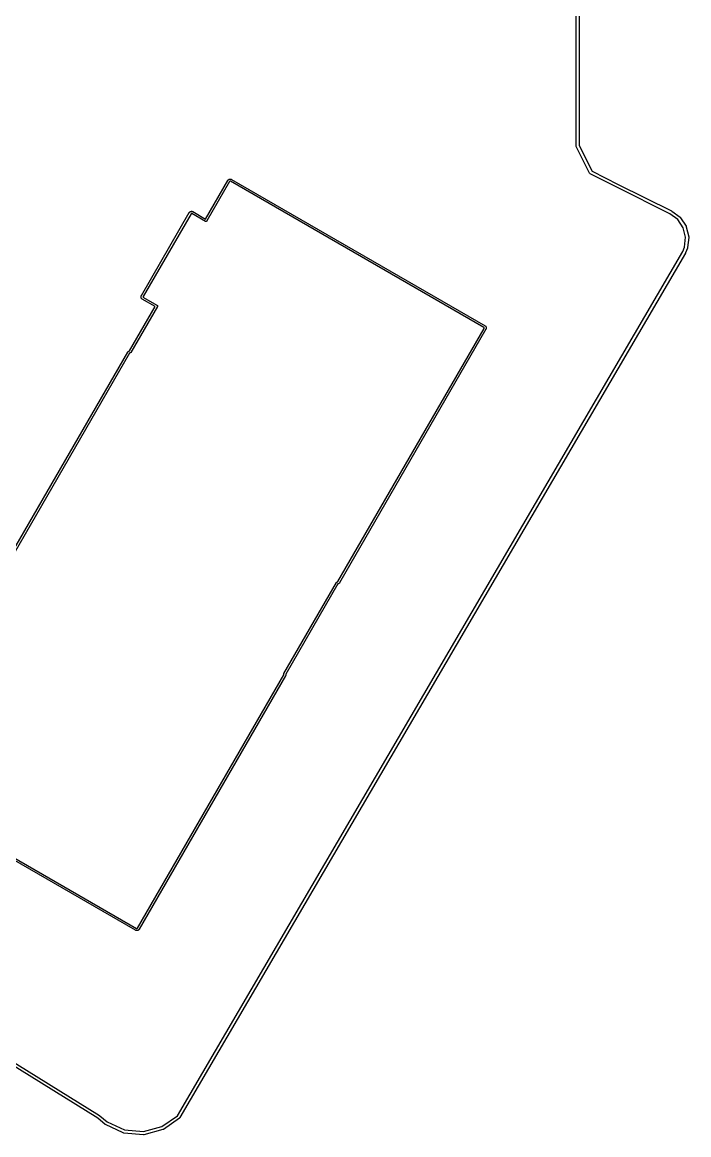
# Model space of a CAD drawing. Extents: x 69 to 219, y -146 to -41.
# Drawn here: x 187.5 to 219.3, y -145.6 to -92.5 of the extents above; entities that cross this region are included whole.
import ezdxf

# ---------------------------------------------------------------- set-up
doc = ezdxf.new("R2010")
doc.units = 0
doc.header["$MEASUREMENT"] = 0
doc.layers.add('BLACK', color=7, linetype='CONTINUOUS')

msp = doc.modelspace()

# ---------------------------------------------------------------- linework, layer by layer
at = {"layer": 'Black'}
for p, q in [((213.92, -95.25), (213.92, -45.085)), ((214.07, -45.085), (214.07, -95.25)), ((213.92, -98.425), (213.92, -95.25)), ((214.07, -95.25), (214.07, -98.4073)), ((213.921, -98.4293), (213.92, -98.425)), ((213.92, -98.4336), (213.921, -98.4293)), ((213.923, -98.442), (213.92, -98.4336)), ((213.925, -98.4507), (213.923, -98.442)), ((213.927, -98.4544), (213.925, -98.4507)), ((213.928, -98.4585), (213.927, -98.4544)), ((214.563, -99.7285), (213.928, -98.4585)), ((214.07, -98.4073), (214.686, -99.6391)), ((214.569, -99.7374), (214.563, -99.7285)), ((214.576, -99.7466), (214.569, -99.7374)), ((214.577, -99.7478), (214.576, -99.7466)), ((214.578, -99.7495), (214.577, -99.7478)), ((214.588, -99.7555), (214.578, -99.7495)), ((214.596, -99.7621), (214.588, -99.7555)), ((215.866, -100.397), (214.596, -99.7621)), ((214.686, -99.6391), (215.934, -100.263)), ((196.237, -101.916), (197.302, -100.071)), ((197.385, -100.127), (196.298, -102.009)), ((197.302, -100.071), (197.306, -100.066)), ((197.306, -100.066), (197.31, -100.061)), ((197.31, -100.06), (197.313, -100.056)), ((197.31, -100.061), (197.31, -100.06)), ((197.313, -100.056), (197.318, -100.05)), ((197.318, -100.05), (197.321, -100.047)), ((197.321, -100.047), (197.323, -100.044)), ((197.323, -100.044), (197.325, -100.042)), ((197.325, -100.042), (197.326, -100.041)), ((197.326, -100.041), (197.331, -100.037)), ((197.331, -100.037), (197.336, -100.032)), ((197.336, -100.032), (197.338, -100.032)), ((197.338, -100.032), (197.34, -100.03)), ((197.34, -100.03), (197.341, -100.03)), ((197.341, -100.03), (197.342, -100.029)), ((197.342, -100.029), (197.346, -100.026)), ((197.346, -100.026), (197.351, -100.023)), ((197.351, -100.023), (197.357, -100.02)), ((197.357, -100.02), (197.363, -100.017)), ((197.363, -100.017), (197.37, -100.015)), ((197.37, -100.015), (197.378, -100.013)), ((197.378, -100.013), (197.38, -100.012)), ((197.38, -100.012), (197.382, -100.012)), ((197.382, -100.012), (197.39, -100.01)), ((197.39, -100.12), (197.385, -100.126)), ((197.385, -100.126), (197.385, -100.127)), ((197.39, -100.01), (197.398, -100.009)), ((197.393, -100.116), (197.39, -100.12)), ((197.395, -100.114), (197.393, -100.115)), ((197.393, -100.115), (197.393, -100.116)), ((197.399, -100.111), (197.395, -100.114)), ((197.398, -100.009), (197.401, -100.009)), ((197.4, -100.11), (197.399, -100.111)), ((197.401, -100.11), (197.4, -100.11)), ((197.401, -100.009), (197.403, -100.009)), ((197.403, -100.109), (197.401, -100.11)), ((197.403, -100.009), (197.41, -100.009)), ((197.404, -100.109), (197.403, -100.109)), ((197.405, -100.109), (197.404, -100.109)), ((197.409, -100.108), (197.405, -100.109)), ((197.411, -100.108), (197.409, -100.108)), ((197.409, -100.108), (197.409, -100.108)), ((197.41, -100.009), (197.418, -100.009)), ((197.414, -100.108), (197.411, -100.108)), ((197.418, -100.109), (197.414, -100.108)), ((197.418, -100.009), (197.422, -100.009)), ((197.419, -100.109), (197.418, -100.109)), ((197.42, -100.109), (197.419, -100.109)), ((197.419, -100.109), (197.419, -100.109)), ((197.421, -100.11), (197.42, -100.109)), ((197.425, -100.112), (197.421, -100.11)), ((197.422, -100.009), (197.425, -100.009)), ((197.425, -100.009), (197.433, -100.01)), ((209.52, -107.094), (197.425, -100.112)), ((197.433, -100.01), (197.441, -100.012)), ((197.441, -100.012), (197.443, -100.012)), ((197.443, -100.012), (197.445, -100.013)), ((197.445, -100.013), (197.452, -100.015)), ((197.452, -100.015), (197.459, -100.017)), ((197.459, -100.017), (197.465, -100.02)), ((197.465, -100.02), (197.465, -100.02)), ((197.465, -100.02), (197.471, -100.023)), ((197.471, -100.023), (197.473, -100.024)), ((197.473, -100.024), (197.474, -100.025)), ((197.474, -100.025), (209.573, -107.01)), ((215.934, -100.263), (218.474, -101.533)), ((218.401, -101.664), (215.866, -100.397)), ((193.172, -105.571), (195.458, -101.611)), ((195.542, -101.664), (193.259, -105.62)), ((195.458, -101.611), (195.46, -101.608)), ((195.46, -101.608), (195.462, -101.605)), ((195.462, -101.605), (195.463, -101.604)), ((195.463, -101.603), (195.465, -101.601)), ((195.463, -101.604), (195.463, -101.603)), ((195.465, -101.599), (195.47, -101.594)), ((195.465, -101.601), (195.465, -101.599)), ((195.47, -101.594), (195.474, -101.589)), ((195.474, -101.589), (195.475, -101.588)), ((195.475, -101.588), (195.477, -101.586)), ((195.477, -101.586), (195.48, -101.584)), ((195.48, -101.584), (195.483, -101.581)), ((195.483, -101.581), (195.488, -101.577)), ((195.488, -101.577), (195.492, -101.573)), ((195.492, -101.573), (195.494, -101.572)), ((195.494, -101.572), (195.497, -101.57)), ((195.497, -101.57), (195.498, -101.569)), ((195.498, -101.569), (195.505, -101.565)), ((195.498, -101.569), (195.498, -101.569)), ((195.505, -101.565), (195.512, -101.561)), ((195.512, -101.561), (195.513, -101.561)), ((195.513, -101.561), (195.516, -101.56)), ((195.513, -101.561), (195.513, -101.561)), ((195.516, -101.56), (195.519, -101.558)), ((195.519, -101.558), (195.526, -101.556)), ((195.526, -101.556), (195.53, -101.555)), ((195.53, -101.555), (195.531, -101.554)), ((195.531, -101.554), (195.533, -101.553)), ((195.533, -101.553), (195.536, -101.552)), ((195.536, -101.552), (195.542, -101.551)), ((195.542, -101.551), (195.547, -101.549)), ((195.544, -101.662), (195.542, -101.664)), ((195.547, -101.658), (195.544, -101.662)), ((195.547, -101.549), (195.55, -101.55)), ((195.548, -101.656), (195.547, -101.658)), ((195.547, -101.658), (195.547, -101.658)), ((195.55, -101.655), (195.548, -101.656)), ((195.55, -101.55), (195.553, -101.549)), ((195.552, -101.653), (195.55, -101.655)), ((195.555, -101.651), (195.552, -101.653)), ((195.553, -101.549), (195.556, -101.549)), ((195.557, -101.651), (195.555, -101.651)), ((195.556, -101.549), (195.56, -101.549)), ((195.558, -101.65), (195.557, -101.651)), ((195.562, -101.649), (195.558, -101.65)), ((195.56, -101.549), (195.568, -101.549)), ((195.564, -101.648), (195.562, -101.649)), ((195.567, -101.648), (195.564, -101.648)), ((195.569, -101.648), (195.567, -101.648)), ((195.568, -101.549), (195.575, -101.549)), ((195.571, -101.649), (195.569, -101.648)), ((195.569, -101.648), (195.569, -101.648)), ((195.579, -101.651), (195.571, -101.649)), ((195.575, -101.549), (195.577, -101.549)), ((195.577, -101.549), (195.58, -101.549)), ((195.579, -101.652), (195.579, -101.651)), ((195.584, -101.654), (195.579, -101.652)), ((195.58, -101.549), (195.583, -101.55)), ((195.583, -101.55), (195.586, -101.549)), ((195.585, -101.654), (195.584, -101.654)), ((196.23, -102.027), (195.585, -101.654)), ((195.586, -101.549), (195.591, -101.551)), ((195.591, -101.551), (195.597, -101.552)), ((195.597, -101.552), (195.6, -101.553)), ((195.6, -101.553), (195.6, -101.554)), ((195.6, -101.554), (195.601, -101.554)), ((195.601, -101.554), (195.603, -101.554)), ((195.603, -101.554), (195.609, -101.557)), ((195.609, -101.557), (195.617, -101.559)), ((195.617, -101.559), (195.617, -101.56)), ((195.617, -101.56), (195.619, -101.56)), ((195.619, -101.56), (195.624, -101.563)), ((195.624, -101.563), (195.63, -101.565)), ((195.63, -101.565), (196.237, -101.916)), ((218.781, -101.946), (218.401, -101.664)), ((218.474, -101.533), (218.479, -101.537)), ((218.479, -101.537), (218.485, -101.54)), ((218.485, -101.54), (218.881, -101.834)), ((219.038, -102.336), (218.781, -101.946)), ((218.881, -101.834), (218.881, -101.834)), ((218.881, -101.834), (218.886, -101.839)), ((218.886, -101.839), (218.899, -101.852)), ((218.899, -101.852), (218.899, -101.852)), ((218.899, -101.852), (219.17, -102.264)), ((196.234, -102.029), (196.23, -102.027)), ((196.238, -102.031), (196.234, -102.029)), ((196.242, -102.032), (196.238, -102.031)), ((196.246, -102.033), (196.242, -102.032)), ((196.251, -102.033), (196.246, -102.033)), ((196.255, -102.034), (196.251, -102.033)), ((196.259, -102.033), (196.255, -102.034)), ((196.264, -102.033), (196.259, -102.033)), ((196.268, -102.032), (196.264, -102.033)), ((196.272, -102.031), (196.268, -102.032)), ((196.276, -102.029), (196.272, -102.031)), ((196.28, -102.027), (196.276, -102.029)), ((196.283, -102.024), (196.28, -102.027)), ((196.287, -102.022), (196.283, -102.024)), ((196.29, -102.019), (196.287, -102.022)), ((196.293, -102.016), (196.29, -102.019)), ((196.295, -102.012), (196.293, -102.016)), ((196.298, -102.009), (196.295, -102.012)), ((219.146, -102.789), (219.038, -102.336)), ((219.17, -102.264), (219.176, -102.278)), ((219.176, -102.278), (219.181, -102.288)), ((219.181, -102.288), (219.295, -102.767)), ((219.093, -103.256), (219.146, -102.789)), ((219.297, -102.793), (219.24, -103.283)), ((219.295, -102.767), (219.295, -102.767)), ((219.295, -102.767), (219.297, -102.793)), ((194.889, -144.728), (219.007, -103.472)), ((219.14, -103.543), (195.01, -144.818)), ((219.007, -103.472), (219.093, -103.256)), ((219.142, -103.537), (219.14, -103.543)), ((219.145, -103.533), (219.142, -103.537)), ((219.236, -103.302), (219.145, -103.533)), ((219.238, -103.293), (219.236, -103.302)), ((219.24, -103.283), (219.238, -103.293)), ((193.154, -105.633), (193.155, -105.626)), ((193.154, -105.635), (193.154, -105.633)), ((193.154, -105.638), (193.154, -105.635)), ((193.156, -105.644), (193.154, -105.638)), ((193.155, -105.626), (193.156, -105.62)), ((193.156, -105.618), (193.157, -105.614)), ((193.156, -105.62), (193.156, -105.618)), ((193.156, -105.646), (193.156, -105.644)), ((193.156, -105.647), (193.156, -105.646)), ((193.157, -105.655), (193.156, -105.647)), ((193.157, -105.614), (193.158, -105.607)), ((193.159, -105.663), (193.157, -105.655)), ((193.158, -105.607), (193.159, -105.603)), ((193.159, -105.603), (193.16, -105.6)), ((193.159, -105.665), (193.159, -105.663)), ((193.16, -105.667), (193.159, -105.665)), ((193.16, -105.6), (193.162, -105.593)), ((193.162, -105.675), (193.16, -105.667)), ((193.162, -105.593), (193.164, -105.586)), ((193.164, -105.682), (193.162, -105.675)), ((193.164, -105.586), (193.167, -105.58)), ((193.167, -105.688), (193.164, -105.682)), ((193.167, -105.58), (193.17, -105.574)), ((193.167, -105.58), (193.167, -105.58)), ((193.17, -105.694), (193.167, -105.688)), ((193.167, -105.688), (193.167, -105.688)), ((193.17, -105.574), (193.171, -105.572)), ((193.171, -105.572), (193.172, -105.571)), ((193.256, -105.63), (193.255, -105.633)), ((193.255, -105.633), (193.256, -105.64)), ((193.257, -105.624), (193.256, -105.625)), ((193.256, -105.625), (193.256, -105.628)), ((193.256, -105.628), (193.256, -105.63)), ((193.256, -105.64), (193.256, -105.641)), ((193.256, -105.641), (193.256, -105.642)), ((193.256, -105.642), (193.257, -105.644)), ((193.259, -105.62), (193.257, -105.624)), ((193.257, -105.644), (193.257, -105.645)), ((193.257, -105.645), (193.258, -105.646)), ((193.258, -105.646), (193.261, -105.65)), ((193.261, -105.65), (193.261, -105.65)), ((193.261, -105.65), (193.262, -105.652)), ((193.262, -105.652), (193.264, -105.653)), ((193.264, -105.653), (193.266, -105.655)), ((193.266, -105.655), (193.269, -105.657)), ((193.269, -105.657), (193.272, -105.659)), ((193.272, -105.659), (193.918, -106.032)), ((192.6, -108.215), (193.825, -106.093)), ((193.936, -106.1), (192.674, -108.286)), ((193.173, -105.699), (193.17, -105.694)), ((193.176, -105.703), (193.173, -105.699)), ((193.177, -105.704), (193.176, -105.703)), ((193.177, -105.705), (193.177, -105.704)), ((193.179, -105.707), (193.177, -105.705)), ((193.179, -105.709), (193.179, -105.707)), ((193.184, -105.714), (193.179, -105.709)), ((193.188, -105.719), (193.184, -105.714)), ((193.189, -105.72), (193.188, -105.719)), ((193.191, -105.722), (193.189, -105.72)), ((193.194, -105.724), (193.191, -105.722)), ((193.197, -105.727), (193.194, -105.724)), ((193.202, -105.731), (193.197, -105.727)), ((193.206, -105.735), (193.202, -105.731)), ((193.208, -105.736), (193.206, -105.735)), ((193.211, -105.738), (193.208, -105.736)), ((193.215, -105.741), (193.211, -105.738)), ((193.218, -105.743), (193.215, -105.741)), ((193.825, -106.093), (193.218, -105.743)), ((193.918, -106.032), (193.921, -106.035)), ((193.921, -106.035), (193.925, -106.037)), ((193.925, -106.037), (193.928, -106.04)), ((193.928, -106.04), (193.931, -106.043)), ((193.931, -106.043), (193.933, -106.047)), ((193.933, -106.047), (193.936, -106.05)), ((193.936, -106.05), (193.938, -106.054)), ((193.938, -106.096), (193.936, -106.1)), ((193.938, -106.054), (193.94, -106.058)), ((193.94, -106.092), (193.938, -106.096)), ((193.94, -106.058), (193.941, -106.062)), ((193.941, -106.088), (193.94, -106.092)), ((193.941, -106.062), (193.942, -106.066)), ((193.942, -106.084), (193.941, -106.088)), ((193.942, -106.066), (193.942, -106.071)), ((193.942, -106.071), (193.943, -106.075)), ((193.943, -106.075), (193.942, -106.079)), ((193.942, -106.079), (193.942, -106.084)), ((202.551, -119.224), (209.53, -107.136)), ((209.619, -107.182), (202.634, -119.28)), ((209.522, -107.096), (209.52, -107.094)), ((209.526, -107.099), (209.522, -107.096)), ((209.528, -107.1), (209.526, -107.099)), ((209.526, -107.099), (209.526, -107.099)), ((209.528, -107.101), (209.528, -107.1)), ((209.531, -107.105), (209.528, -107.101)), ((209.53, -107.136), (209.531, -107.135)), ((209.533, -107.107), (209.531, -107.105)), ((209.531, -107.135), (209.532, -107.132)), ((209.532, -107.132), (209.533, -107.131)), ((209.532, -107.132), (209.532, -107.132)), ((209.533, -107.109), (209.533, -107.107)), ((209.534, -107.11), (209.533, -107.109)), ((209.533, -107.131), (209.535, -107.123)), ((209.535, -107.114), (209.534, -107.11)), ((209.536, -107.116), (209.535, -107.114)), ((209.535, -107.123), (209.536, -107.121)), ((209.536, -107.119), (209.536, -107.116)), ((209.536, -107.121), (209.536, -107.119)), ((209.536, -107.121), (209.536, -107.121)), ((209.573, -107.01), (209.576, -107.012)), ((209.576, -107.012), (209.579, -107.014)), ((209.579, -107.014), (209.58, -107.015)), ((209.58, -107.015), (209.581, -107.015)), ((209.581, -107.015), (209.583, -107.017)), ((209.583, -107.017), (209.585, -107.017)), ((209.585, -107.017), (209.59, -107.022)), ((209.59, -107.022), (209.595, -107.026)), ((209.595, -107.026), (209.596, -107.027)), ((209.596, -107.027), (209.598, -107.029)), ((209.598, -107.029), (209.6, -107.032)), ((209.6, -107.032), (209.603, -107.035)), ((209.603, -107.035), (209.608, -107.041)), ((209.608, -107.041), (209.611, -107.045)), ((209.611, -107.045), (209.611, -107.046)), ((209.611, -107.046), (209.613, -107.048)), ((209.613, -107.048), (209.615, -107.05)), ((209.615, -107.05), (209.618, -107.055)), ((209.618, -107.055), (209.621, -107.06)), ((209.621, -107.177), (209.619, -107.182)), ((209.621, -107.06), (209.622, -107.063)), ((209.623, -107.173), (209.621, -107.177)), ((209.622, -107.063), (209.623, -107.065)), ((209.623, -107.065), (209.624, -107.068)), ((209.624, -107.17), (209.623, -107.173)), ((209.624, -107.068), (209.626, -107.071)), ((209.626, -107.167), (209.624, -107.17)), ((209.626, -107.071), (209.628, -107.078)), ((209.628, -107.16), (209.626, -107.167)), ((209.628, -107.078), (209.629, -107.082)), ((209.63, -107.152), (209.628, -107.16)), ((209.629, -107.082), (209.63, -107.083)), ((209.63, -107.083), (209.631, -107.085)), ((209.631, -107.152), (209.63, -107.152)), ((209.631, -107.085), (209.632, -107.088)), ((209.632, -107.149), (209.631, -107.152)), ((209.632, -107.088), (209.633, -107.094)), ((209.633, -107.143), (209.632, -107.149)), ((209.633, -107.094), (209.635, -107.099)), ((209.635, -107.138), (209.633, -107.143)), ((209.635, -107.099), (209.634, -107.102)), ((209.634, -107.102), (209.635, -107.105)), ((209.635, -107.132), (209.634, -107.135)), ((209.634, -107.135), (209.635, -107.138)), ((209.635, -107.105), (209.635, -107.108)), ((209.635, -107.108), (209.635, -107.112)), ((209.635, -107.112), (209.635, -107.12)), ((209.635, -107.12), (209.635, -107.127)), ((209.635, -107.127), (209.635, -107.129)), ((209.635, -107.129), (209.635, -107.132)), ((185.535, -120.372), (192.52, -108.274)), ((192.604, -108.327), (185.624, -120.417)), ((192.52, -108.274), (192.522, -108.271)), ((192.522, -108.271), (192.524, -108.268)), ((192.524, -108.268), (192.527, -108.264)), ((192.527, -108.264), (192.529, -108.26)), ((192.529, -108.26), (192.535, -108.255)), ((192.535, -108.255), (192.54, -108.249)), ((192.54, -108.249), (192.54, -108.248)), ((192.54, -108.248), (192.541, -108.248)), ((192.541, -108.248), (192.547, -108.243)), ((192.547, -108.243), (192.552, -108.237)), ((192.552, -108.237), (192.556, -108.235)), ((192.556, -108.235), (192.56, -108.232)), ((192.56, -108.232), (192.567, -108.228)), ((192.56, -108.232), (192.56, -108.232)), ((192.56, -108.232), (192.56, -108.232)), ((192.567, -108.228), (192.575, -108.224)), ((192.575, -108.224), (192.578, -108.223)), ((192.575, -108.224), (192.575, -108.224)), ((192.575, -108.224), (192.575, -108.224)), ((192.578, -108.223), (192.581, -108.221)), ((192.581, -108.221), (192.585, -108.22)), ((192.585, -108.22), (192.589, -108.218)), ((192.589, -108.218), (192.595, -108.216)), ((192.595, -108.216), (192.6, -108.215)), ((192.606, -108.325), (192.604, -108.327)), ((192.607, -108.323), (192.606, -108.325)), ((192.609, -108.322), (192.607, -108.323)), ((192.611, -108.319), (192.609, -108.321)), ((192.609, -108.321), (192.609, -108.322)), ((192.613, -108.317), (192.611, -108.319)), ((192.614, -108.317), (192.613, -108.317)), ((192.615, -108.315), (192.614, -108.317)), ((192.616, -108.315), (192.615, -108.315)), ((192.619, -108.314), (192.616, -108.315)), ((192.621, -108.313), (192.619, -108.314)), ((192.624, -108.312), (192.621, -108.313)), ((192.625, -108.312), (192.624, -108.312)), ((192.626, -108.311), (192.625, -108.312)), ((192.629, -108.311), (192.626, -108.311)), ((192.626, -108.311), (192.626, -108.311)), ((192.636, -108.31), (192.629, -108.311)), ((192.639, -108.31), (192.636, -108.31)), ((192.648, -108.308), (192.639, -108.31)), ((192.661, -108.3), (192.648, -108.308)), ((192.663, -108.299), (192.661, -108.3)), ((192.674, -108.286), (192.663, -108.299)), ((199.972, -123.612), (202.48, -119.268)), ((202.554, -119.339), (200.068, -123.645)), ((202.48, -119.268), (202.491, -119.255)), ((202.491, -119.255), (202.498, -119.25)), ((202.498, -119.25), (202.506, -119.246)), ((202.506, -119.246), (202.514, -119.245)), ((202.514, -119.245), (202.517, -119.244)), ((202.517, -119.244), (202.523, -119.243)), ((202.523, -119.243), (202.527, -119.243)), ((202.527, -119.243), (202.531, -119.242)), ((202.531, -119.242), (202.532, -119.242)), ((202.532, -119.242), (202.533, -119.242)), ((202.533, -119.242), (202.535, -119.241)), ((202.533, -119.242), (202.533, -119.242)), ((202.535, -119.241), (202.537, -119.24)), ((202.537, -119.24), (202.539, -119.239)), ((202.537, -119.24), (202.537, -119.24)), ((202.539, -119.239), (202.54, -119.237)), ((202.54, -119.237), (202.541, -119.237)), ((202.541, -119.237), (202.543, -119.235)), ((202.543, -119.235), (202.546, -119.231)), ((202.543, -119.235), (202.543, -119.235)), ((202.546, -119.231), (202.551, -119.225)), ((202.551, -119.225), (202.551, -119.224)), ((202.556, -119.339), (202.554, -119.339)), ((202.558, -119.338), (202.556, -119.339)), ((202.56, -119.338), (202.558, -119.338)), ((202.563, -119.338), (202.56, -119.338)), ((202.569, -119.335), (202.563, -119.338)), ((202.575, -119.333), (202.569, -119.335)), ((202.576, -119.332), (202.575, -119.333)), ((202.579, -119.331), (202.576, -119.332)), ((202.586, -119.326), (202.579, -119.33)), ((202.579, -119.33), (202.579, -119.331)), ((202.594, -119.322), (202.586, -119.326)), ((202.598, -119.319), (202.594, -119.322)), ((202.594, -119.322), (202.594, -119.322)), ((202.594, -119.322), (202.594, -119.322)), ((202.602, -119.317), (202.598, -119.319)), ((202.607, -119.311), (202.602, -119.317)), ((202.613, -119.306), (202.607, -119.311)), ((202.614, -119.306), (202.613, -119.306)), ((202.616, -119.303), (202.614, -119.305)), ((202.614, -119.305), (202.614, -119.306)), ((202.617, -119.302), (202.616, -119.303)), ((202.621, -119.297), (202.617, -119.302)), ((202.626, -119.292), (202.621, -119.297)), ((202.63, -119.285), (202.626, -119.29)), ((202.626, -119.29), (202.626, -119.29)), ((202.626, -119.29), (202.626, -119.292)), ((202.634, -119.28), (202.63, -119.285)), ((192.984, -135.772), (199.964, -123.681)), ((200.053, -123.727), (193.068, -135.825)), ((199.964, -123.681), (199.965, -123.68)), ((199.965, -123.641), (199.966, -123.635)), ((199.966, -123.643), (199.965, -123.641)), ((199.965, -123.68), (199.968, -123.674)), ((199.966, -123.628), (199.967, -123.626)), ((199.966, -123.635), (199.966, -123.628)), ((199.966, -123.646), (199.966, -123.643)), ((199.967, -123.65), (199.966, -123.646)), ((199.967, -123.624), (199.969, -123.618)), ((199.967, -123.626), (199.967, -123.624)), ((199.968, -123.652), (199.967, -123.65)), ((199.969, -123.655), (199.968, -123.652)), ((199.968, -123.674), (199.969, -123.672)), ((199.969, -123.618), (199.972, -123.612)), ((199.969, -123.658), (199.969, -123.655)), ((199.969, -123.66), (199.969, -123.658)), ((199.97, -123.661), (199.969, -123.66)), ((199.969, -123.67), (199.97, -123.666)), ((199.969, -123.671), (199.969, -123.67)), ((199.969, -123.672), (199.969, -123.671)), ((199.969, -123.672), (199.969, -123.672)), ((199.97, -123.664), (199.97, -123.661)), ((199.97, -123.666), (199.97, -123.664)), ((199.97, -123.666), (199.97, -123.666)), ((200.055, -123.722), (200.053, -123.727)), ((200.057, -123.719), (200.055, -123.722)), ((200.058, -123.718), (200.057, -123.719)), ((200.059, -123.715), (200.058, -123.718)), ((200.06, -123.714), (200.059, -123.715)), ((200.062, -123.708), (200.06, -123.714)), ((200.065, -123.702), (200.062, -123.708)), ((200.066, -123.695), (200.065, -123.697)), ((200.065, -123.697), (200.065, -123.699)), ((200.065, -123.699), (200.065, -123.702)), ((200.068, -123.685), (200.066, -123.693)), ((200.066, -123.693), (200.066, -123.695)), ((200.068, -123.645), (200.069, -123.651)), ((200.069, -123.677), (200.068, -123.685)), ((200.069, -123.651), (200.069, -123.653)), ((200.069, -123.653), (200.069, -123.657)), ((200.069, -123.657), (200.069, -123.665)), ((200.069, -123.665), (200.069, -123.672)), ((200.069, -123.672), (200.069, -123.674)), ((200.069, -123.674), (200.069, -123.677)), ((192.896, -135.871), (180.798, -128.886)), ((180.851, -128.802), (192.945, -135.784)), ((192.897, -135.872), (192.896, -135.871)), ((192.899, -135.873), (192.897, -135.872)), ((192.905, -135.876), (192.899, -135.873)), ((192.911, -135.879), (192.905, -135.876)), ((192.918, -135.881), (192.911, -135.879)), ((192.926, -135.883), (192.918, -135.881)), ((192.928, -135.884), (192.926, -135.883)), ((192.93, -135.884), (192.928, -135.884)), ((192.938, -135.886), (192.93, -135.884)), ((192.946, -135.887), (192.938, -135.886)), ((192.945, -135.784), (192.949, -135.786)), ((192.949, -135.887), (192.946, -135.887)), ((192.949, -135.786), (192.951, -135.787)), ((192.951, -135.887), (192.949, -135.887)), ((192.951, -135.787), (192.952, -135.787)), ((192.958, -135.887), (192.951, -135.887)), ((192.952, -135.787), (192.953, -135.787)), ((192.953, -135.787), (192.957, -135.788)), ((192.957, -135.788), (192.957, -135.788)), ((192.957, -135.788), (192.959, -135.788)), ((192.966, -135.887), (192.958, -135.887)), ((192.959, -135.788), (192.962, -135.788)), ((192.962, -135.788), (192.963, -135.787)), ((192.963, -135.787), (192.965, -135.787)), ((192.965, -135.787), (192.968, -135.787)), ((192.97, -135.887), (192.966, -135.887)), ((192.968, -135.787), (192.969, -135.786)), ((192.969, -135.786), (192.97, -135.786)), ((192.97, -135.786), (192.971, -135.785)), ((192.972, -135.887), (192.97, -135.887)), ((192.971, -135.785), (192.975, -135.782)), ((192.979, -135.886), (192.972, -135.887)), ((192.975, -135.782), (192.977, -135.781)), ((192.977, -135.781), (192.98, -135.778)), ((192.986, -135.885), (192.979, -135.886)), ((192.98, -135.778), (192.982, -135.774)), ((192.982, -135.774), (192.984, -135.772)), ((192.99, -135.884), (192.986, -135.885)), ((192.993, -135.883), (192.99, -135.884)), ((193, -135.881), (192.993, -135.883)), ((193.007, -135.879), (193, -135.881)), ((193.013, -135.876), (193.007, -135.879)), ((193.019, -135.873), (193.013, -135.876)), ((193.013, -135.876), (193.013, -135.876)), ((193.024, -135.87), (193.019, -135.873)), ((193.028, -135.867), (193.024, -135.87)), ((193.029, -135.866), (193.028, -135.867)), ((193.03, -135.866), (193.029, -135.866)), ((193.032, -135.864), (193.03, -135.866)), ((193.034, -135.864), (193.032, -135.864)), ((193.039, -135.859), (193.034, -135.864)), ((193.044, -135.855), (193.039, -135.859)), ((193.045, -135.854), (193.044, -135.855)), ((193.047, -135.852), (193.045, -135.854)), ((193.048, -135.851), (193.047, -135.852)), ((193.05, -135.849), (193.048, -135.851)), ((193.051, -135.848), (193.05, -135.849)), ((193.052, -135.847), (193.051, -135.848)), ((193.057, -135.842), (193.052, -135.847)), ((193.061, -135.836), (193.057, -135.842)), ((193.062, -135.835), (193.061, -135.836)), ((193.063, -135.833), (193.062, -135.835)), ((193.064, -135.831), (193.063, -135.832)), ((193.063, -135.832), (193.063, -135.833)), ((193.066, -135.828), (193.064, -135.831)), ((193.068, -135.825), (193.066, -135.828)), ((177.839, -136.461), (191.174, -144.716)), ((191.091, -144.841), (177.763, -136.591)), ((191.447, -145.139), (191.091, -144.841)), ((191.174, -144.716), (191.179, -144.72)), ((191.179, -144.72), (191.183, -144.723)), ((191.183, -144.723), (191.535, -145.018)), ((194.146, -145.248), (194.889, -144.728)), ((194.988, -144.841), (194.222, -145.378)), ((194.99, -144.839), (194.988, -144.841)), ((194.993, -144.838), (194.99, -144.839)), ((194.999, -144.83), (194.993, -144.838)), ((195.006, -144.823), (194.999, -144.83)), ((195.008, -144.82), (195.006, -144.823)), ((195.01, -144.818), (195.008, -144.82)), ((191.455, -145.144), (191.447, -145.139)), ((191.463, -145.15), (191.455, -145.144)), ((192.311, -145.545), (191.463, -145.15)), ((191.535, -145.018), (192.362, -145.404)), ((192.362, -145.404), (193.268, -145.483)), ((193.268, -145.483), (194.146, -145.248)), ((194.198, -145.389), (193.294, -145.631)), ((194.214, -145.382), (194.198, -145.389)), ((194.198, -145.389), (194.198, -145.389)), ((194.222, -145.378), (194.214, -145.382)), ((194.222, -145.378), (194.222, -145.378)), ((192.311, -145.545), (192.311, -145.545)), ((192.336, -145.552), (192.311, -145.545)), ((193.268, -145.634), (192.336, -145.552)), ((193.294, -145.631), (193.268, -145.634)), ((193.294, -145.631), (193.294, -145.631))]:
    msp.add_line(p, q, dxfattribs=at)

doc.saveas('drawing.dxf')
